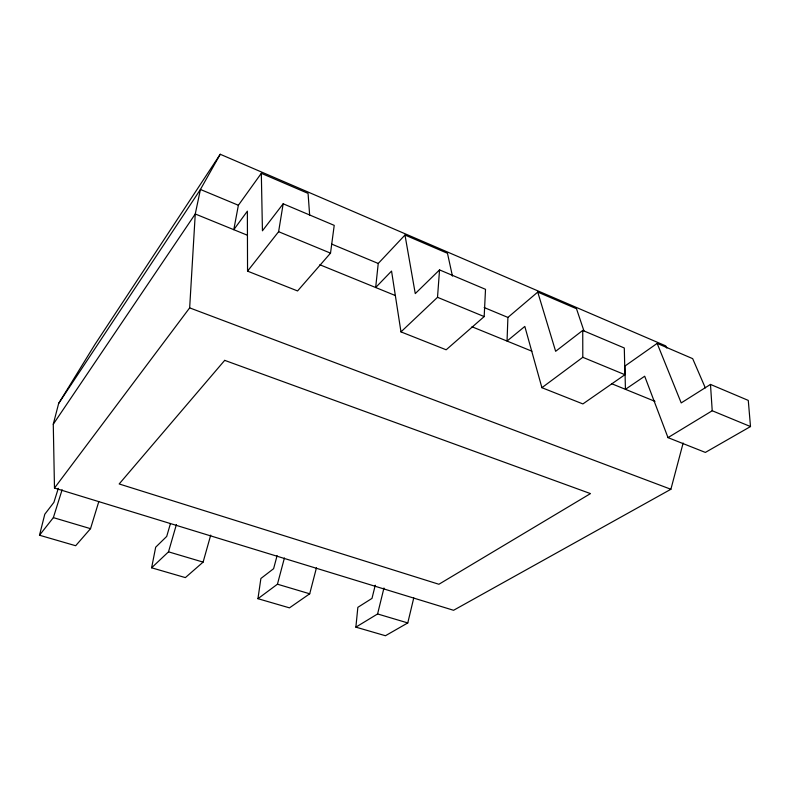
<?xml version="1.0" encoding="UTF-8"?>
<svg xmlns="http://www.w3.org/2000/svg" width="790" height="790" viewBox="0 0 790 790"><rect width="100%" height="100%" fill="white"/><g stroke="black" fill="none" stroke-linecap="round" stroke-linejoin="round"><path stroke-width="1.19" d="M507.911 317.422L507.042 341.063L524.817 326.428L541.91 387.693L582.892 403.927L624.93 374.707L624.298 347.985L582.734 330.418L555.637 351.303L537.743 292.083L507.911 317.422L484.161 307.537M404.984 235.035L378.242 263.465L375.665 287.521L391.554 271.069L400.974 331.889L446.172 349.792L484.181 316.583L485.514 289.328L439.546 269.894L415.264 293.603L404.984 235.035L447.476 253.304L452.443 276.105M683.143 443.042L670.888 489.267L453.569 610.285L54.48 488.052L189.659 307.873L195.258 213.981L200.433 189.472L220.232 154.267L665.703 345.872L666.79 348.054M400.974 331.889L437.512 297.317L439.546 269.894M413.763 597.921L407.778 622.935L385.441 635.733L355.875 627.142L357.85 607.332L372.001 598.386L375.25 585.222M261.322 173.316L238.383 205.262L233.791 229.683L247.369 211.167L247.547 271.138L297.573 290.947L330.516 253.136L334.219 225.367L283.175 203.79L262.438 230.789L261.322 173.316L308.07 193.402L309.65 215.107M316.454 567.803L309.71 593.794L289.476 607.856L257.945 598.692L260.888 578.487L273.607 568.691L277.093 555.646M247.547 271.138L278.613 231.697L283.175 203.79M210.723 535.097L203.109 562.115L185.374 577.608L151.621 567.803L155.679 547.203L166.71 536.42L170.472 523.464M355.875 627.142L377.59 613.958L383.96 587.997M98.75 501.769L90.524 528.668L75.662 545.732L39.5 535.235L44.793 514.231L53.898 502.371L58.322 488.319M54.48 488.052L53.276 424.21L58.657 403.433L94.8 344.667L220.232 154.267M257.945 598.692L277.438 584.205L284.42 557.987M151.621 567.803L168.507 551.835L176.387 524.58M39.5 535.235L53.364 517.628L62.114 489.751M58.657 403.433L200.433 189.472L238.383 205.262M53.276 424.21L195.258 213.981L247.29 235.193M541.91 387.693L582.803 357.307L582.734 330.418M657.152 343.393L624.88 366.096L625.433 389.322L644.689 376.218L667.994 437.621L705.371 452.423L750.5 426.56L748.278 400.402L710.477 384.424L681.207 402.92L657.152 343.393L692.672 358.65L705.312 387.88M667.994 437.621L712.225 410.751L750.5 426.56M53.364 517.628L90.524 528.668M168.507 551.835L203.109 562.115M277.438 584.205L309.71 593.794M377.59 613.958L407.778 622.935M189.659 307.873L670.888 489.267M319.822 264.749L394.98 295.391M471.986 326.774L531.887 351.195M611.717 383.733L654.999 401.369M278.613 231.697L330.516 253.136M437.512 297.317L484.181 316.583M582.803 357.307L624.93 374.707M331.612 244.061L378.242 263.465M537.743 292.083L576.493 308.732L583.929 330.842M710.477 384.424L712.225 410.751M224.696 360.359L119.172 483.964L438.894 584.264L590.476 493.602L224.696 360.359"/></g></svg>
